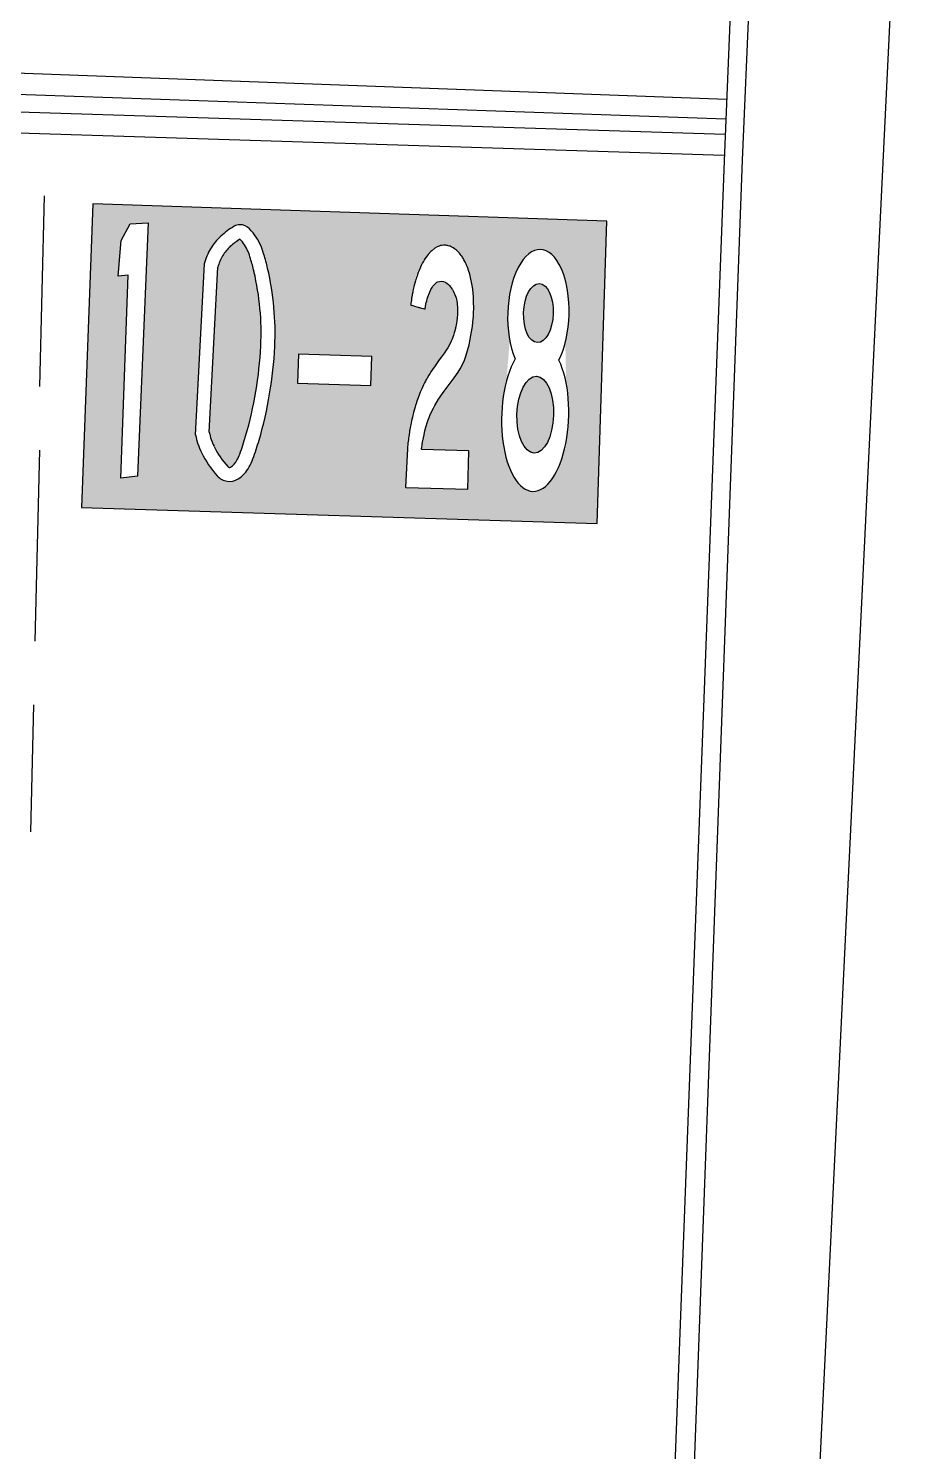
# Model space of a CAD drawing. Extents: x 71210 to 87171, y -11349 to 219.
# Drawn here: x 79227.4 to 79366.6, y -2572.7 to -2349.1 of the extents above; entities that cross this region are included whole.
import ezdxf

# ---------------------------------------------------------------- set-up
doc = ezdxf.new("R2010")
doc.units = 0
doc.layers.add('建築', color=7, linetype='Continuous')

msp = doc.modelspace()

# ---------------------------------------------------------------- hatches: boundary and pattern name
at = {"layer": '建築', "ltscale": 1000}
h = msp.add_hatch(color=256, dxfattribs=at)
h.paths.add_polyline_path([(79235.78, -2424.39), (79316.84, -2426.92), (79318.33, -2379.41), (79237.53, -2376.64)])
edge = h.paths.add_edge_path(flags=0)
edge.add_ellipse((79307.59, -2393.84), major_axis=(-0.15, -4.64), ratio=0.501182, start_angle=0, end_angle=360)
edge = h.paths.add_edge_path(flags=0)
edge.add_ellipse((79307.1, -2409.81), major_axis=(-0.19, -6.04), ratio=0.475938, start_angle=0, end_angle=360)
h.paths.add_polyline_path([(79269.73, -2404.86), (79281.25, -2405.22), (79281.39, -2400.67), (79269.87, -2400.31)], flags=16)
h.paths.add_polyline_path([(79287.54, -2392.57), (79287.84, -2392.65), (79288.14, -2392.74), (79288.49, -2392.84), (79288.67, -2392.89), (79288.79, -2392.93), (79288.91, -2392.96), (79289.08, -2393.01), (79289.2, -2393.05), (79289.26, -2393.06), (79289.5, -2393.13), (79289.62, -2393.17), (79289.68, -2393.18), (79289.74, -2393.2), (79289.79, -2393.15), (79289.84, -2392.81), (79289.91, -2392.45), (79289.97, -2392.18), (79290.04, -2391.89), (79290.12, -2391.6), (79290.22, -2391.29), (79290.46, -2390.63), (79290.57, -2390.38), (79290.7, -2390.11), (79290.78, -2389.96), (79290.89, -2389.79), (79291.02, -2389.59), (79291.65, -2389), (79291.81, -2388.92), (79292.04, -2388.86), (79292.36, -2388.84), (79292.7, -2388.88), (79292.93, -2388.97), (79293.03, -2389.02), (79293.21, -2389.13), (79293.46, -2389.34), (79293.61, -2389.49), (79293.74, -2389.66), (79293.9, -2389.87), (79293.99, -2390.01), (79294.08, -2390.14), (79294.18, -2390.33), (79294.36, -2390.68), (79294.43, -2390.83), (79294.58, -2391.2), (79294.66, -2391.42), (79294.73, -2391.64), (79294.79, -2391.95), (79294.82, -2392.22), (79294.84, -2392.56), (79294.85, -2392.83), (79294.86, -2393.05), (79294.87, -2393.4), (79294.87, -2393.7), (79294.86, -2393.92), (79294.85, -2394.15), (79294.83, -2394.46), (79294.81, -2394.7), (79294.78, -2394.94), (79294.76, -2395.11), (79294.71, -2395.44), (79294.67, -2395.7), (79294.62, -2395.97), (79294.58, -2396.16), (79294.55, -2396.25), (79294.46, -2396.63), (79294.37, -2396.93), (79294.23, -2397.36), (79293.98, -2398.02), (79293.88, -2398.26), (79293.62, -2398.8), (79293.34, -2399.28), (79293.1, -2399.65), (79292.83, -2400.06), (79292.51, -2400.5), (79292.34, -2400.73), (79291.99, -2401.2), (79291.66, -2401.66), (79291.35, -2402.1), (79290.93, -2402.71), (79290.69, -2403.08), (79290.58, -2403.26), (79290.47, -2403.44), (79290.37, -2403.61), (79290.18, -2403.93), (79290.09, -2404.09), (79290, -2404.24), (79289.92, -2404.39), (79289.84, -2404.54), (79289.69, -2404.82), (79289.55, -2405.1), (79289.42, -2405.36), (79289.25, -2405.75), (79289.03, -2406.24), (79288.89, -2406.6), (79288.67, -2407.16), (79288.44, -2407.81), (79288.41, -2407.92), (79288.27, -2408.34), (79288.21, -2408.54), (79287.96, -2409.43), (79287.78, -2410.19), (79287.65, -2410.74), (79287.58, -2411.1), (79287.52, -2411.37), (79287.44, -2411.81), (79287.38, -2412.16), (79287.35, -2412.33), (79287.31, -2412.59), (79287.27, -2412.84), (79287.26, -2412.93), (79287.21, -2413.26), (79287.18, -2413.51), (79287.15, -2413.76), (79287.12, -2414.01), (79287.09, -2414.25), (79287.06, -2414.5), (79287.02, -2414.9), (79287.01, -2415.06), (79287, -2415.14), (79286.69, -2421.18), (79286.73, -2421.22), (79286.8, -2421.23), (79296.48, -2421.53), (79296.49, -2421.52), (79296.68, -2415.51), (79296.63, -2415.49), (79289.27, -2415.27), (79289.22, -2415.24), (79289.23, -2415.16), (79289.24, -2415.07), (79289.25, -2414.99), (79289.33, -2414.48), (79289.38, -2414.14), (79289.51, -2413.44), (79289.61, -2412.98), (79289.69, -2412.61), (79289.76, -2412.33), (79289.92, -2411.74), (79290.18, -2410.92), (79290.29, -2410.59), (79290.42, -2410.26), (79290.6, -2409.79), (79291.08, -2408.76), (79291.31, -2408.33), (79291.89, -2407.35), (79292.76, -2406.09), (79294.37, -2403.99), (79294.97, -2403.14), (79295.3, -2402.61), (79295.82, -2401.61), (79295.98, -2401.25), (79296.21, -2400.59), (79296.47, -2399.69), (79296.69, -2398.83), (79296.89, -2397.91), (79297.05, -2397.03), (79297.22, -2395.93), (79297.29, -2395.28), (79297.37, -2394.33), (79297.4, -2393.72), (79297.42, -2393.12), (79297.41, -2392.03), (79297.38, -2391.27), (79297.27, -2390.13), (79297.22, -2389.74), (79297.14, -2389.23), (79296.99, -2388.5), (79296.86, -2387.96), (79296.8, -2387.73), (79296.63, -2387.16), (79296.57, -2387), (79296.55, -2386.94), (79296.53, -2386.89), (79296.43, -2386.62), (79296.41, -2386.56), (79296.35, -2386.41), (79296.31, -2386.3), (79296.24, -2386.15), (79296.14, -2385.94), (79296.12, -2385.89), (79296.02, -2385.7), (79295.89, -2385.45), (79295.81, -2385.31), (79295.7, -2385.13), (79295.64, -2385.04), (79295.55, -2384.9), (79295.45, -2384.77), (79295.29, -2384.56), (79295.19, -2384.44), (79295.12, -2384.36), (79295.01, -2384.24), (79294.86, -2384.09), (79294.7, -2383.95), (79294.58, -2383.84), (79294.45, -2383.75), (79294.41, -2383.72), (79294.18, -2383.57), (79294.08, -2383.51), (79293.98, -2383.46), (79293.88, -2383.41), (79293.72, -2383.34), (79293.61, -2383.3), (79293.43, -2383.25), (79293.31, -2383.22), (79293.18, -2383.19), (79293.05, -2383.17), (79292.98, -2383.16), (79292.83, -2383.16), (79292.67, -2383.16), (79292.41, -2383.19), (79292.21, -2383.23), (79291.98, -2383.3), (79291.7, -2383.42), (79291.3, -2383.65), (79290.82, -2384.03), (79290.71, -2384.13), (79290.25, -2384.63), (79289.9, -2385.11), (79289.66, -2385.48), (79289.56, -2385.65), (79289.47, -2385.8), (79289.39, -2385.95), (79289.24, -2386.24), (79289.18, -2386.37), (79289.05, -2386.63), (79289, -2386.76), (79288.94, -2386.88), (79288.84, -2387.12), (79288.75, -2387.36), (79288.66, -2387.58), (79288.58, -2387.8), (79288.51, -2388.02), (79288.44, -2388.23), (79288.37, -2388.44), (79288.34, -2388.54), (79288.28, -2388.74), (79288.17, -2389.14), (79288.09, -2389.43), (79288.02, -2389.71), (79287.98, -2389.9), (79287.88, -2390.36), (79287.84, -2390.54), (79287.77, -2390.89), (79287.76, -2390.98), (79287.7, -2391.33), (79287.67, -2391.5), (79287.62, -2391.84), (79287.6, -2392.01), (79287.55, -2392.34), (79287.53, -2392.5)], flags=16)
h.paths.add_polyline_path([(79244.58, -2419.44), (79241.97, -2419.76), (79243.1, -2387.87), (79241.54, -2388.04), (79241.99, -2382.44), (79243.43, -2379.83), (79246.25, -2379.65)], flags=16)
edge = h.paths.add_edge_path(flags=0)
edge.add_arc((79263.66, -2388.24), 6.65, 149.2336, 166.0491)
edge.add_line((79257.21, -2386.64), (79255.86, -2412.56))
edge.add_arc((79264.75, -2410.79), 9.07, 191.2573, 198.7212)
edge.add_arc((79264.57, -2410.84), 8.88, 198.7212, 206.2472)
edge.add_arc((79269.27, -2408.53), 14.12, 206.2472, 221.8465)
edge.add_arc((79259.06, -2417.67), 0.42, 221.8465, 261.4398)
edge.add_arc((79259.04, -2417.82), 0.268, 261.4398, 302.9494)
edge.add_arc((79257.5, -2415.44), 3.1, 302.9494, 330.9275)
edge.add_arc((79254.27, -2413.65), 6.79, 330.9275, 339.8162)
edge.add_arc((79220.56, -2401.25), 42.71, 339.8162, 343.7909)
edge.add_arc((79202.24, -2395.93), 61.79, 343.7909, 357.1538)
edge.add_arc((79222.26, -2396.92), 41.74, 357.1538, 373.2959)
edge.add_arc((79226.96, -2395.81), 36.92, 13.2959, 16.6379)
edge.add_arc((79251.29, -2388.54), 11.53, 16.6379, 22.2813)
edge.add_arc((79256.03, -2386.6), 6.4, 22.2813, 43.3914)
edge.add_arc((79266.61, -2391.58), 11.09, 122.3276, 132.2287)
edge.add_arc((79263.5, -2388.14), 6.45, 132.2287, 149.2336)
edge = h.paths.add_edge_path(flags=16)
edge.add_ellipse((79307.59, -2394.01), major_axis=(0.32, 10.17), ratio=0.474004, start_angle=225.6432, end_angle=494.3568)
edge.add_ellipse((79307.09, -2410.05), major_axis=(0.37, 11.8), ratio=0.44711, start_angle=400.8108, end_angle=679.1892)
edge = h.paths.add_edge_path(flags=16)
edge.add_arc((79263.66, -2388.24), 8.85, 149.2336, 166.0491)
edge.add_line((79255.08, -2386.11), (79253.7, -2412.99))
edge.add_arc((79264.75, -2410.79), 11.27, 191.2573, 198.7212)
edge.add_arc((79264.57, -2410.84), 11.08, 198.7212, 206.2472)
edge.add_arc((79269.27, -2408.53), 16.32, 206.2472, 221.8465)
edge.add_arc((79259.06, -2417.67), 2.62, 221.8465, 261.4398)
edge.add_arc((79259.04, -2417.82), 2.47, 261.4398, 302.9494)
edge.add_arc((79257.5, -2415.44), 5.3, 302.9494, 330.9275)
edge.add_arc((79254.27, -2413.65), 8.99, 330.9275, 339.8162)
edge.add_arc((79220.56, -2401.25), 44.91, 339.8162, 343.7909)
edge.add_arc((79202.24, -2395.93), 63.99, 343.7909, 357.1538)
edge.add_arc((79222.26, -2396.92), 43.94, 357.1538, 373.2959)
edge.add_arc((79226.96, -2395.81), 39.12, 13.2959, 16.6379)
edge.add_arc((79251.29, -2388.54), 13.73, 16.6379, 22.2813)
edge.add_arc((79256.03, -2386.6), 8.6, 22.2813, 44.339)
edge.add_arc((79260.64, -2382.1), 2.16, 44.339, 89.2178)
edge.add_arc((79260.65, -2381.64), 1.7, 89.2178, 120.9938)
edge.add_arc((79266.61, -2391.58), 13.29, 120.9938, 132.2287)
edge.add_arc((79263.5, -2388.14), 8.65, 132.2287, 149.2336)

# ---------------------------------------------------------------- linework, layer by layer
for p, q in [((79351.8, -2015.33, -12.65), (79336.78, -2369.9, -12.65)), ((79354.63, -2015.45, -12.65), (79339.63, -2369.78, -12.65)), ((79366.57, -2270.86, -12.65), (79343.71, -2741.31, -12.65)), ((79116.94, -2352.03, -12.65), (79337.19, -2360.21, -12.65)), ((79116.82, -2355.59, -12.65), (79337.06, -2363.32, -12.65)), ((79116.71, -2358.71, -12.65), (79336.96, -2365.73, -12.65)), ((79116.6, -2362.11, -12.65), (79336.82, -2368.99, -12.65)), ((79336.78, -2369.9, -12.65), (79321.84, -2765.03, -12.65)), ((79339.63, -2369.78, -12.65), (79325.05, -2765.04, -12.65)), ((79229.89, -2375.4, -12.65), (79229.18, -2405.39, -12.65)), ((79237.53, -2376.64, -12.65), (79235.78, -2424.39, -12.65)), ((79318.33, -2379.41, -12.65), (79237.53, -2376.64, -12.65)), ((79316.84, -2426.92, -12.65), (79318.33, -2379.41, -12.65)), ((79241.99, -2382.44, -12.65), (79243.43, -2379.83, -12.65)), ((79243.43, -2379.83, -12.65), (79246.25, -2379.65, -12.65)), ((79246.25, -2379.65, -12.65), (79244.58, -2419.44, -12.65)), ((79241.54, -2388.04, -12.65), (79241.99, -2382.44, -12.65)), ((79291.3, -2383.65, -12.65), (79290.82, -2384.03, -12.65)), ((79291.7, -2383.42, -12.65), (79291.3, -2383.65, -12.65)), ((79291.98, -2383.3, -12.65), (79291.7, -2383.42, -12.65)), ((79292.21, -2383.23, -12.65), (79291.98, -2383.3, -12.65)), ((79292.41, -2383.19, -12.65), (79292.21, -2383.23, -12.65)), ((79292.67, -2383.16, -12.65), (79292.41, -2383.19, -12.65)), ((79292.83, -2383.16, -12.65), (79292.67, -2383.16, -12.65)), ((79292.98, -2383.16, -12.65), (79292.83, -2383.16, -12.65)), ((79293.05, -2383.17, -12.65), (79292.98, -2383.16, -12.65)), ((79293.18, -2383.19, -12.65), (79293.05, -2383.17, -12.65)), ((79293.31, -2383.22, -12.65), (79293.18, -2383.19, -12.65)), ((79293.43, -2383.25, -12.65), (79293.31, -2383.22, -12.65)), ((79293.61, -2383.3, -12.65), (79293.43, -2383.25, -12.65)), ((79293.72, -2383.34, -12.65), (79293.61, -2383.3, -12.65)), ((79293.88, -2383.41, -12.65), (79293.72, -2383.34, -12.65)), ((79293.98, -2383.46, -12.65), (79293.88, -2383.41, -12.65)), ((79294.08, -2383.51, -12.65), (79293.98, -2383.46, -12.65)), ((79294.18, -2383.57, -12.65), (79294.08, -2383.51, -12.65)), ((79294.41, -2383.72, -12.65), (79294.18, -2383.57, -12.65)), ((79294.45, -2383.75, -12.65), (79294.41, -2383.72, -12.65)), ((79294.58, -2383.84, -12.65), (79294.45, -2383.75, -12.65)), ((79294.7, -2383.95, -12.65), (79294.58, -2383.84, -12.65)), ((79294.86, -2384.09, -12.65), (79294.7, -2383.95, -12.65)), ((79253.7, -2412.99, -12.65), (79255.08, -2386.11, -12.65)), ((79289.24, -2386.24, -12.65), (79289.18, -2386.37, -12.65)), ((79289.39, -2385.95, -12.65), (79289.24, -2386.24, -12.65)), ((79289.47, -2385.8, -12.65), (79289.39, -2385.95, -12.65)), ((79289.56, -2385.65, -12.65), (79289.47, -2385.8, -12.65)), ((79289.66, -2385.48, -12.65), (79289.56, -2385.65, -12.65)), ((79289.9, -2385.11, -12.65), (79289.66, -2385.48, -12.65)), ((79290.25, -2384.63, -12.65), (79289.9, -2385.11, -12.65)), ((79290.71, -2384.13, -12.65), (79290.25, -2384.63, -12.65)), ((79290.82, -2384.03, -12.65), (79290.71, -2384.13, -12.65)), ((79295.01, -2384.24, -12.65), (79294.86, -2384.09, -12.65)), ((79295.12, -2384.36, -12.65), (79295.01, -2384.24, -12.65)), ((79295.19, -2384.44, -12.65), (79295.12, -2384.36, -12.65)), ((79295.29, -2384.56, -12.65), (79295.19, -2384.44, -12.65)), ((79295.45, -2384.77, -12.65), (79295.29, -2384.56, -12.65)), ((79295.55, -2384.9, -12.65), (79295.45, -2384.77, -12.65)), ((79295.64, -2385.04, -12.65), (79295.55, -2384.9, -12.65)), ((79295.7, -2385.13, -12.65), (79295.64, -2385.04, -12.65)), ((79295.81, -2385.31, -12.65), (79295.7, -2385.13, -12.65)), ((79295.89, -2385.45, -12.65), (79295.81, -2385.31, -12.65)), ((79296.02, -2385.7, -12.65), (79295.89, -2385.45, -12.65)), ((79296.12, -2385.89, -12.65), (79296.02, -2385.7, -12.65)), ((79296.14, -2385.94, -12.65), (79296.12, -2385.89, -12.65)), ((79296.24, -2386.15, -12.65), (79296.14, -2385.94, -12.65)), ((79296.31, -2386.3, -12.65), (79296.24, -2386.15, -12.65)), ((79243.1, -2387.87, -12.65), (79241.54, -2388.04, -12.65)), ((79241.97, -2419.76, -12.65), (79243.1, -2387.87, -12.65)), ((79255.86, -2412.56, -12.65), (79257.21, -2386.64, -12.65)), ((79288.37, -2388.44, -12.65), (79288.34, -2388.54, -12.65)), ((79288.44, -2388.23, -12.65), (79288.37, -2388.44, -12.65)), ((79288.51, -2388.02, -12.65), (79288.44, -2388.23, -12.65)), ((79288.58, -2387.8, -12.65), (79288.51, -2388.02, -12.65)), ((79288.66, -2387.58, -12.65), (79288.58, -2387.8, -12.65)), ((79288.75, -2387.36, -12.65), (79288.66, -2387.58, -12.65)), ((79288.84, -2387.12, -12.65), (79288.75, -2387.36, -12.65)), ((79288.94, -2386.88, -12.65), (79288.84, -2387.12, -12.65)), ((79289, -2386.76, -12.65), (79288.94, -2386.88, -12.65)), ((79289.05, -2386.63, -12.65), (79289, -2386.76, -12.65)), ((79289.18, -2386.37, -12.65), (79289.05, -2386.63, -12.65)), ((79296.35, -2386.41, -12.65), (79296.31, -2386.3, -12.65)), ((79296.41, -2386.56, -12.65), (79296.35, -2386.41, -12.65)), ((79296.43, -2386.62, -12.65), (79296.41, -2386.56, -12.65)), ((79296.53, -2386.89, -12.65), (79296.43, -2386.62, -12.65)), ((79296.55, -2386.94, -12.65), (79296.53, -2386.89, -12.65)), ((79296.57, -2387, -12.65), (79296.55, -2386.94, -12.65)), ((79296.63, -2387.16, -12.65), (79296.57, -2387, -12.65)), ((79296.8, -2387.73, -12.65), (79296.63, -2387.16, -12.65)), ((79296.86, -2387.96, -12.65), (79296.8, -2387.73, -12.65)), ((79296.99, -2388.5, -12.65), (79296.86, -2387.96, -12.65)), ((79287.84, -2390.54, -12.65), (79287.77, -2390.89, -12.65)), ((79287.88, -2390.36, -12.65), (79287.84, -2390.54, -12.65)), ((79287.98, -2389.9, -12.65), (79287.88, -2390.36, -12.65)), ((79288.02, -2389.71, -12.65), (79287.98, -2389.9, -12.65)), ((79288.09, -2389.43, -12.65), (79288.02, -2389.71, -12.65)), ((79288.17, -2389.14, -12.65), (79288.09, -2389.43, -12.65)), ((79288.28, -2388.74, -12.65), (79288.17, -2389.14, -12.65)), ((79288.34, -2388.54, -12.65), (79288.28, -2388.74, -12.65)), ((79290.22, -2391.29, -12.65), (79290.46, -2390.63, -12.65)), ((79290.46, -2390.63, -12.65), (79290.57, -2390.38, -12.65)), ((79290.57, -2390.38, -12.65), (79290.7, -2390.11, -12.65)), ((79290.7, -2390.11, -12.65), (79290.78, -2389.96, -12.65)), ((79290.78, -2389.96, -12.65), (79290.89, -2389.79, -12.65)), ((79290.89, -2389.79, -12.65), (79291.02, -2389.59, -12.65)), ((79291.02, -2389.59, -12.65), (79291.65, -2389, -12.65)), ((79291.65, -2389, -12.65), (79291.81, -2388.92, -12.65)), ((79291.81, -2388.92, -12.65), (79292.04, -2388.86, -12.65)), ((79292.04, -2388.86, -12.65), (79292.36, -2388.84, -12.65)), ((79292.36, -2388.84, -12.65), (79292.7, -2388.88, -12.65)), ((79292.7, -2388.88, -12.65), (79292.93, -2388.97, -12.65)), ((79292.93, -2388.97, -12.65), (79293.03, -2389.02, -12.65)), ((79293.03, -2389.02, -12.65), (79293.21, -2389.13, -12.65)), ((79293.21, -2389.13, -12.65), (79293.46, -2389.34, -12.65)), ((79293.46, -2389.34, -12.65), (79293.61, -2389.49, -12.65)), ((79293.61, -2389.49, -12.65), (79293.74, -2389.66, -12.65)), ((79293.74, -2389.66, -12.65), (79293.9, -2389.87, -12.65)), ((79293.9, -2389.87, -12.65), (79293.99, -2390.01, -12.65)), ((79293.99, -2390.01, -12.65), (79294.08, -2390.14, -12.65)), ((79294.08, -2390.14, -12.65), (79294.18, -2390.33, -12.65)), ((79294.18, -2390.33, -12.65), (79294.36, -2390.68, -12.65)), ((79294.36, -2390.68, -12.65), (79294.43, -2390.83, -12.65)), ((79297.14, -2389.23, -12.65), (79296.99, -2388.5, -12.65)), ((79297.22, -2389.74, -12.65), (79297.14, -2389.23, -12.65)), ((79297.27, -2390.13, -12.65), (79297.22, -2389.74, -12.65)), ((79297.38, -2391.27, -12.65), (79297.27, -2390.13, -12.65)), ((79287.55, -2392.34, -12.65), (79287.53, -2392.5, -12.65)), ((79287.53, -2392.5, -12.65), (79287.54, -2392.57, -12.65)), ((79287.54, -2392.57, -12.65), (79287.84, -2392.65, -12.65)), ((79287.54, -2392.57, -12.65), (79287.54, -2392.57, -12.65)), ((79287.6, -2392.01, -12.65), (79287.55, -2392.34, -12.65)), ((79287.62, -2391.84, -12.65), (79287.6, -2392.01, -12.65)), ((79287.67, -2391.5, -12.65), (79287.62, -2391.84, -12.65)), ((79287.7, -2391.33, -12.65), (79287.67, -2391.5, -12.65)), ((79287.76, -2390.98, -12.65), (79287.7, -2391.33, -12.65)), ((79287.77, -2390.89, -12.65), (79287.76, -2390.98, -12.65)), ((79287.84, -2392.65, -12.65), (79288.14, -2392.74, -12.65)), ((79288.14, -2392.74, -12.65), (79288.49, -2392.84, -12.65)), ((79288.49, -2392.84, -12.65), (79288.67, -2392.89, -12.65)), ((79288.67, -2392.89, -12.65), (79288.79, -2392.93, -12.65)), ((79288.79, -2392.93, -12.65), (79288.91, -2392.96, -12.65)), ((79289.79, -2393.15, -12.65), (79289.84, -2392.81, -12.65)), ((79289.84, -2392.81, -12.65), (79289.91, -2392.45, -12.65)), ((79289.91, -2392.45, -12.65), (79289.97, -2392.18, -12.65)), ((79289.97, -2392.18, -12.65), (79290.04, -2391.89, -12.65)), ((79290.04, -2391.89, -12.65), (79290.12, -2391.6, -12.65)), ((79290.12, -2391.6, -12.65), (79290.22, -2391.29, -12.65)), ((79294.43, -2390.83, -12.65), (79294.58, -2391.2, -12.65)), ((79294.58, -2391.2, -12.65), (79294.66, -2391.42, -12.65)), ((79294.66, -2391.42, -12.65), (79294.73, -2391.64, -12.65)), ((79294.73, -2391.64, -12.65), (79294.79, -2391.95, -12.65)), ((79294.79, -2391.95, -12.65), (79294.82, -2392.22, -12.65)), ((79294.82, -2392.22, -12.65), (79294.84, -2392.56, -12.65)), ((79294.84, -2392.56, -12.65), (79294.85, -2392.83, -12.65)), ((79294.85, -2392.83, -12.65), (79294.86, -2393.05, -12.65)), ((79297.41, -2392.03, -12.65), (79297.38, -2391.27, -12.65)), ((79297.42, -2393.12, -12.65), (79297.41, -2392.03, -12.65)), ((79288.91, -2392.96, -12.65), (79289.08, -2393.01, -12.65)), ((79289.08, -2393.01, -12.65), (79289.2, -2393.05, -12.65)), ((79289.2, -2393.05, -12.65), (79289.26, -2393.06, -12.65)), ((79289.26, -2393.06, -12.65), (79289.5, -2393.13, -12.65)), ((79289.5, -2393.13, -12.65), (79289.62, -2393.17, -12.65)), ((79289.62, -2393.17, -12.65), (79289.68, -2393.18, -12.65)), ((79289.68, -2393.18, -12.65), (79289.74, -2393.2, -12.65)), ((79289.74, -2393.2, -12.65), (79289.79, -2393.15, -12.65)), ((79294.76, -2395.11, -12.65), (79294.71, -2395.44, -12.65)), ((79294.78, -2394.94, -12.65), (79294.76, -2395.11, -12.65)), ((79294.81, -2394.7, -12.65), (79294.78, -2394.94, -12.65)), ((79294.83, -2394.46, -12.65), (79294.81, -2394.7, -12.65)), ((79294.85, -2394.15, -12.65), (79294.83, -2394.46, -12.65)), ((79294.86, -2393.92, -12.65), (79294.85, -2394.15, -12.65)), ((79294.86, -2393.05, -12.65), (79294.87, -2393.4, -12.65)), ((79294.87, -2393.7, -12.65), (79294.86, -2393.92, -12.65)), ((79294.87, -2393.4, -12.65), (79294.87, -2393.7, -12.65)), ((79297.29, -2395.28, -12.65), (79297.37, -2394.33, -12.65)), ((79297.37, -2394.33, -12.65), (79297.4, -2393.72, -12.65)), ((79297.4, -2393.72, -12.65), (79297.42, -2393.12, -12.65)), ((79294.23, -2397.36, -12.65), (79293.98, -2398.02, -12.65)), ((79294.37, -2396.93, -12.65), (79294.23, -2397.36, -12.65)), ((79294.46, -2396.63, -12.65), (79294.37, -2396.93, -12.65)), ((79294.55, -2396.25, -12.65), (79294.46, -2396.63, -12.65)), ((79294.58, -2396.16, -12.65), (79294.55, -2396.25, -12.65)), ((79294.62, -2395.97, -12.65), (79294.58, -2396.16, -12.65)), ((79294.67, -2395.7, -12.65), (79294.62, -2395.97, -12.65)), ((79294.71, -2395.44, -12.65), (79294.67, -2395.7, -12.65)), ((79296.89, -2397.91, -12.65), (79297.05, -2397.03, -12.65)), ((79297.05, -2397.03, -12.65), (79297.22, -2395.93, -12.65)), ((79297.22, -2395.93, -12.65), (79297.29, -2395.28, -12.65)), ((79293.1, -2399.65, -12.65), (79292.83, -2400.06, -12.65)), ((79293.34, -2399.28, -12.65), (79293.1, -2399.65, -12.65)), ((79293.62, -2398.8, -12.65), (79293.34, -2399.28, -12.65)), ((79293.88, -2398.26, -12.65), (79293.62, -2398.8, -12.65)), ((79293.98, -2398.02, -12.65), (79293.88, -2398.26, -12.65)), ((79296.47, -2399.69, -12.65), (79296.69, -2398.83, -12.65)), ((79296.69, -2398.83, -12.65), (79296.89, -2397.91, -12.65)), ((79269.87, -2400.31, -12.65), (79269.73, -2404.86, -12.65)), ((79281.39, -2400.67, -12.65), (79269.87, -2400.31, -12.65)), ((79281.25, -2405.22, -12.65), (79281.39, -2400.67, -12.65)), ((79291.66, -2401.66, -12.65), (79291.35, -2402.1, -12.65)), ((79291.99, -2401.2, -12.65), (79291.66, -2401.66, -12.65)), ((79292.34, -2400.73, -12.65), (79291.99, -2401.2, -12.65)), ((79292.51, -2400.5, -12.65), (79292.34, -2400.73, -12.65)), ((79292.83, -2400.06, -12.65), (79292.51, -2400.5, -12.65)), ((79295.3, -2402.61, -12.65), (79295.82, -2401.61, -12.65)), ((79295.82, -2401.61, -12.65), (79295.98, -2401.25, -12.65)), ((79295.98, -2401.25, -12.65), (79296.21, -2400.59, -12.65)), ((79296.21, -2400.59, -12.65), (79296.47, -2399.69, -12.65)), ((79290.09, -2404.09, -12.65), (79290, -2404.24, -12.65)), ((79290.18, -2403.93, -12.65), (79290.09, -2404.09, -12.65)), ((79290.37, -2403.61, -12.65), (79290.18, -2403.93, -12.65)), ((79290.47, -2403.44, -12.65), (79290.37, -2403.61, -12.65)), ((79290.58, -2403.26, -12.65), (79290.47, -2403.44, -12.65)), ((79290.69, -2403.08, -12.65), (79290.58, -2403.26, -12.65)), ((79290.93, -2402.71, -12.65), (79290.69, -2403.08, -12.65)), ((79291.35, -2402.1, -12.65), (79290.93, -2402.71, -12.65)), ((79292.76, -2406.09, -12.65), (79294.37, -2403.99, -12.65)), ((79294.37, -2403.99, -12.65), (79294.97, -2403.14, -12.65)), ((79294.97, -2403.14, -12.65), (79295.3, -2402.61, -12.65)), ((79269.73, -2404.86, -12.65), (79281.25, -2405.22, -12.65)), ((79289.03, -2406.24, -12.65), (79288.89, -2406.6, -12.65)), ((79289.25, -2405.75, -12.65), (79289.03, -2406.24, -12.65)), ((79289.42, -2405.36, -12.65), (79289.25, -2405.75, -12.65)), ((79289.55, -2405.1, -12.65), (79289.42, -2405.36, -12.65)), ((79289.42, -2405.36, -12.65), (79289.42, -2405.36, -12.65)), ((79289.69, -2404.82, -12.65), (79289.55, -2405.1, -12.65)), ((79289.84, -2404.54, -12.65), (79289.69, -2404.82, -12.65)), ((79289.92, -2404.39, -12.65), (79289.84, -2404.54, -12.65)), ((79290, -2404.24, -12.65), (79289.92, -2404.39, -12.65)), ((79291.89, -2407.35, -12.65), (79292.76, -2406.09, -12.65)), ((79288.21, -2408.54, -12.65), (79287.96, -2409.43, -12.65)), ((79288.27, -2408.34, -12.65), (79288.21, -2408.54, -12.65)), ((79288.41, -2407.92, -12.65), (79288.27, -2408.34, -12.65)), ((79288.44, -2407.81, -12.65), (79288.41, -2407.92, -12.65)), ((79288.67, -2407.16, -12.65), (79288.44, -2407.81, -12.65)), ((79288.89, -2406.6, -12.65), (79288.67, -2407.16, -12.65)), ((79291.08, -2408.76, -12.65), (79291.31, -2408.33, -12.65)), ((79291.31, -2408.33, -12.65), (79291.89, -2407.35, -12.65)), ((79287.65, -2410.74, -12.65), (79287.58, -2411.1, -12.65)), ((79287.78, -2410.19, -12.65), (79287.65, -2410.74, -12.65)), ((79287.96, -2409.43, -12.65), (79287.78, -2410.19, -12.65)), ((79290.18, -2410.92, -12.65), (79290.29, -2410.59, -12.65)), ((79290.29, -2410.59, -12.65), (79290.42, -2410.26, -12.65)), ((79290.42, -2410.26, -12.65), (79290.6, -2409.79, -12.65)), ((79290.6, -2409.79, -12.65), (79291.08, -2408.76, -12.65)), ((79287.26, -2412.93, -12.65), (79287.21, -2413.26, -12.65)), ((79287.27, -2412.84, -12.65), (79287.26, -2412.93, -12.65)), ((79287.31, -2412.59, -12.65), (79287.27, -2412.84, -12.65)), ((79287.35, -2412.33, -12.65), (79287.31, -2412.59, -12.65)), ((79287.38, -2412.16, -12.65), (79287.35, -2412.33, -12.65)), ((79287.44, -2411.81, -12.65), (79287.38, -2412.16, -12.65)), ((79287.52, -2411.37, -12.65), (79287.44, -2411.81, -12.65)), ((79287.58, -2411.1, -12.65), (79287.52, -2411.37, -12.65)), ((79289.51, -2413.44, -12.65), (79289.61, -2412.98, -12.65)), ((79289.61, -2412.98, -12.65), (79289.69, -2412.61, -12.65)), ((79289.69, -2412.61, -12.65), (79289.76, -2412.33, -12.65)), ((79289.76, -2412.33, -12.65), (79289.92, -2411.74, -12.65)), ((79289.92, -2411.74, -12.65), (79290.18, -2410.92, -12.65)), ((79287, -2415.14, -12.65), (79286.69, -2421.18, -12.65)), ((79287.01, -2415.06, -12.65), (79287, -2415.14, -12.65)), ((79287.02, -2414.9, -12.65), (79287.01, -2415.06, -12.65)), ((79287.06, -2414.5, -12.65), (79287.02, -2414.9, -12.65)), ((79287.09, -2414.25, -12.65), (79287.06, -2414.5, -12.65)), ((79287.12, -2414.01, -12.65), (79287.09, -2414.25, -12.65)), ((79287.15, -2413.76, -12.65), (79287.12, -2414.01, -12.65)), ((79287.18, -2413.51, -12.65), (79287.15, -2413.76, -12.65)), ((79287.21, -2413.26, -12.65), (79287.18, -2413.51, -12.65)), ((79289.22, -2415.24, -12.65), (79289.23, -2415.16, -12.65)), ((79289.27, -2415.27, -12.65), (79289.22, -2415.24, -12.65)), ((79289.23, -2415.16, -12.65), (79289.24, -2415.07, -12.65)), ((79289.24, -2415.07, -12.65), (79289.25, -2414.99, -12.65)), ((79289.25, -2414.99, -12.65), (79289.33, -2414.48, -12.65)), ((79296.63, -2415.49, -12.65), (79289.27, -2415.27, -12.65)), ((79289.33, -2414.48, -12.65), (79289.38, -2414.14, -12.65)), ((79289.38, -2414.14, -12.65), (79289.51, -2413.44, -12.65)), ((79229.17, -2415.4, -12.65), (79228.45, -2445.39, -12.65)), ((79296.49, -2421.52, -12.65), (79296.68, -2415.51, -12.65)), ((79296.68, -2415.51, -12.65), (79296.63, -2415.49, -12.65)), ((79244.58, -2419.44, -12.65), (79241.97, -2419.76, -12.65)), ((79286.69, -2421.18, -12.65), (79286.73, -2421.22, -12.65)), ((79286.73, -2421.22, -12.65), (79286.8, -2421.23, -12.65)), ((79286.8, -2421.23, -12.65), (79296.48, -2421.53, -12.65)), ((79296.48, -2421.53, -12.65), (79296.49, -2421.52, -12.65)), ((79235.78, -2424.39, -12.65), (79316.84, -2426.92, -12.65)), ((79228.21, -2455.39, -12.65), (79227.73, -2475.38, -12.65))]:
    msp.add_line(p, q, dxfattribs=at)
for centre, radius, start, end in [((79263.5, -2388.14, -12.65), 8.65, 132.2287, 149.2336), ((79266.61, -2391.58, -12.65), 13.29, 120.9938, 132.2287), ((79260.65, -2381.64, -12.65), 1.7, 89.2178, 120.9938), ((79260.64, -2382.1, -12.65), 2.16, 44.339, 89.2178), ((79256.03, -2386.6, -12.65), 8.6, 22.2813, 44.339), ((79263.66, -2388.24, -12.65), 8.85, 149.2336, 166.0491), ((79263.5, -2388.14, -12.65), 6.45, 132.2287, 149.2336), ((79266.61, -2391.58, -12.65), 11.09, 122.3276, 132.2287), ((79256.03, -2386.6, -12.65), 6.4, 22.2813, 43.3914), ((79251.29, -2388.54, -12.65), 13.73, 16.6379, 22.2813), ((79263.66, -2388.24, -12.65), 6.65, 149.2336, 166.0491), ((79251.29, -2388.54, -12.65), 11.53, 16.6379, 22.2813), ((79226.96, -2395.81, -12.65), 36.92, 13.2959, 16.6379), ((79226.96, -2395.81, -12.65), 39.12, 13.2959, 16.6379), ((79222.26, -2396.92, -12.65), 41.74, 357.1538, 13.2959), ((79222.26, -2396.92, -12.65), 43.94, 357.1538, 13.2959), ((79202.24, -2395.93, -12.65), 61.79, 343.7909, 357.1538), ((79202.24, -2395.93, -12.65), 63.99, 343.7909, 357.1538), ((79264.75, -2410.79, -12.65), 11.27, 191.2573, 198.7212), ((79264.75, -2410.79, -12.65), 9.07, 191.2573, 198.7212), ((79264.57, -2410.84, -12.65), 11.08, 198.7212, 206.2472), ((79264.57, -2410.84, -12.65), 8.88, 198.7212, 206.2472), ((79269.27, -2408.53, -12.65), 14.12, 206.2472, 221.8465), ((79220.56, -2401.25, -12.65), 42.71, 339.8162, 343.7909), ((79220.56, -2401.25, -12.65), 44.91, 339.8162, 343.7909), ((79269.27, -2408.53, -12.65), 16.32, 206.2472, 221.8465), ((79257.5, -2415.44, -12.65), 3.1, 302.9494, 330.9275), ((79254.27, -2413.65, -12.65), 6.79, 330.9275, 339.8162), ((79254.27, -2413.65, -12.65), 8.99, 330.9275, 339.8162), ((79259.06, -2417.67, -12.65), 2.62, 221.8465, 261.4398), ((79259.06, -2417.67, -12.65), 0.42, 221.8465, 261.4398), ((79259.04, -2417.82, -12.65), 0.268, 261.4398, 302.9494), ((79257.5, -2415.44, -12.65), 5.3, 302.9494, 330.9275), ((79259.04, -2417.82, -12.65), 2.47, 261.4398, 302.9494)]:
    msp.add_arc(centre, radius, start, end, dxfattribs=at)
for centre, major_axis, ratio, start_param, end_param in [((79307.59, -2394.01, -12.65), (0.32, 10.17), 0.474004, 3.938216, 8.628154), ((79307.09, -2410.05, -12.65), (0.37, 11.8), 0.44711, 6.995468, 11.854088)]:
    msp.add_ellipse(centre, major_axis=major_axis, ratio=ratio, start_param=start_param, end_param=end_param, dxfattribs=at)
for centre, major_axis, ratio in [((79307.59, -2393.84, -12.65), (-0.15, -4.64), 0.501182), ((79307.1, -2409.81, -12.65), (-0.19, -6.04), 0.475938)]:
    msp.add_ellipse(centre, major_axis=major_axis, ratio=ratio, dxfattribs=at)

doc.saveas('drawing.dxf')
